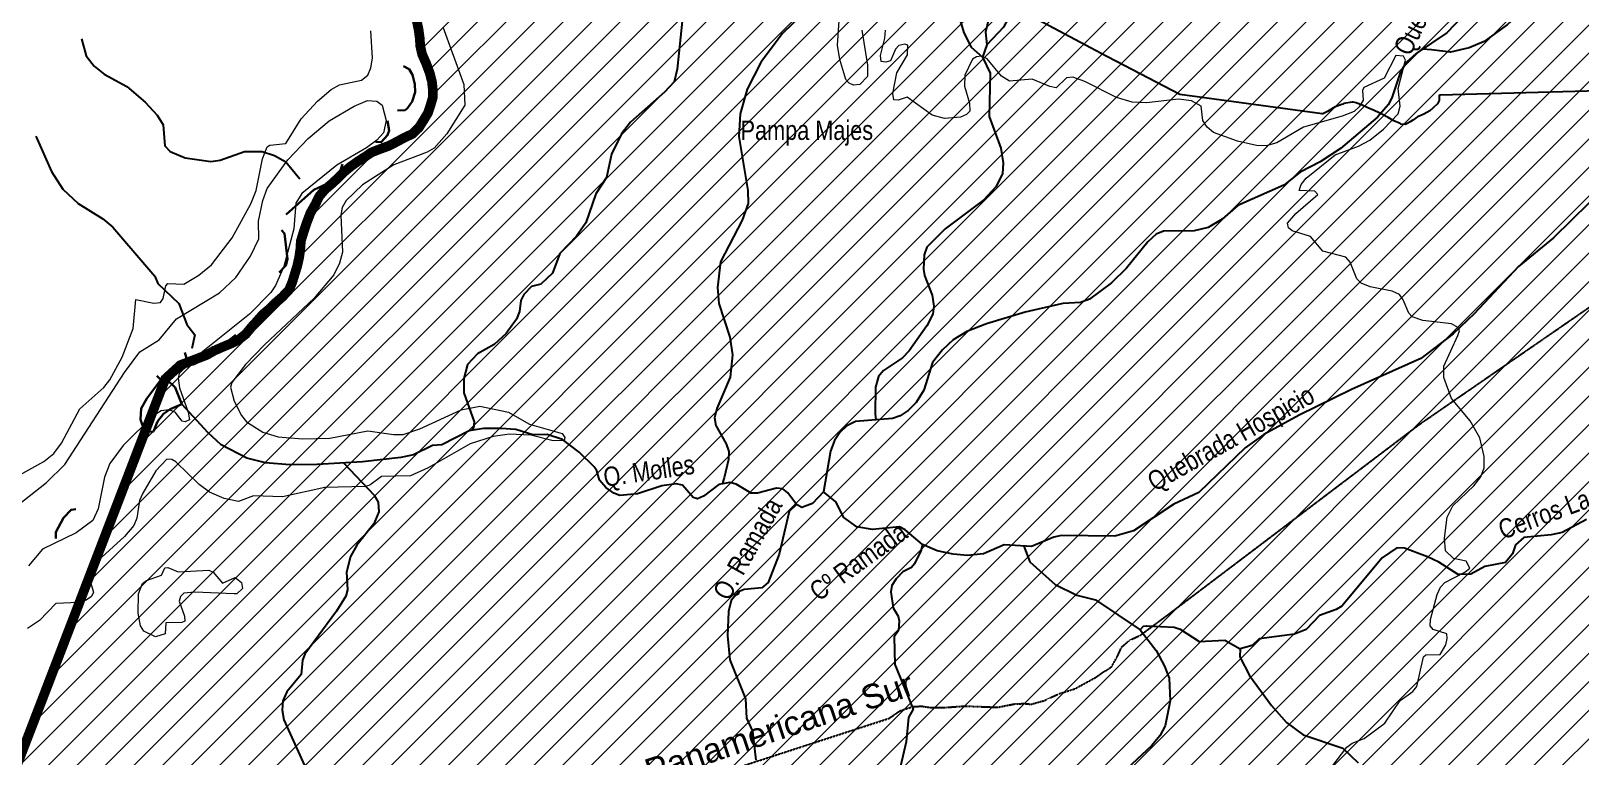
# Model space of a CAD drawing. Header units: feet. Extents: x -72 to 1107026, y -16 to 8357890.
# Drawn here: x 759175 to 783136, y 8171831 to 8183045 of the extents above; entities that cross this region are included whole.
import ezdxf

# ---------------------------------------------------------------- set-up
doc = ezdxf.new("R2010")
doc.units = ezdxf.units.FT
doc.header["$LTSCALE"] = 10
doc.header["$MEASUREMENT"] = 0
doc.linetypes.add('DASHED2', pattern=[0.375, 0.25, -0.125])
doc.layers.add('AUTODEMA-inf. cofopri-Rural-PSAD', color=190, linetype='CONTINUOUS')
doc.layers.add('VIA-ASFALTADA', color=1, linetype='CONTINUOUS')
for name, color, linetype, lineweight in [('CURVAS_PERU_500_PSAD-18', 23, 'CONTINUOUS', 5), ('Hidrografia-IGN-QUEBRADAS', 151, 'CONTINUOUS', 25), ('Hidrografia-IGN-RIOS', 162, 'CONTINUOUS', 30), ('Texto Toponimia IGN', 251, 'CONTINUOUS', 0), ('Ubicacion', 8, 'CONTINUOUS', 0)]:
    doc.layers.add(name, color=color, linetype=linetype, lineweight=lineweight)
doc.styles.add('ARIAL', font='arial.ttf')
doc.styles.add('SWILL721', font='swissi.ttf')

msp = doc.modelspace()

# ---------------------------------------------------------------- hatches: boundary and pattern name
at = {"layer": 'AUTODEMA-inf. cofopri-Rural-PSAD', "lineweight": 5}
h = msp.add_hatch(dxfattribs=at)
h.set_pattern_fill('ANSI31', color=256, scale=2500)
h.paths.add_polyline_path([(753238, 8156793), (753322, 8156780), (753238, 8156793), (761252, 8177664), (761485, 8177877), (761891, 8178033), (762006, 8178099), (762145, 8178160), (762278, 8178215), (762392, 8178274), (762497, 8178357), (762589, 8178469), (762675, 8178563), (762762, 8178662), (762856, 8178741), (762966, 8178847), (763062, 8178931), (763167, 8179043), (763215, 8179157), (763254, 8179284), (763292, 8179406), (763323, 8179543), (763341, 8179672), (763349, 8179797), (763400, 8179962), (763448, 8180102), (763499, 8180234), (763573, 8180363), (763635, 8180490), (763719, 8180589), (763826, 8180681), (763928, 8180774), (764019, 8180866), (764121, 8180950), (764228, 8181026), (764338, 8181097), (764444, 8181168), (764559, 8181213), (764712, 8181269), (764839, 8181335), (764956, 8181398), (765071, 8181451), (765175, 8181550), (765244, 8181660), (765315, 8181776), (765354, 8181893), (765389, 8182013), (765390, 8182140), (765377, 8182262), (765342, 8182396), (765286, 8182546), (765225, 8182684), (765197, 8182808), (765187, 8182943), (765170, 8183067), (765142, 8183205), (765114, 8183355), (765122, 8183484), (765143, 8183642), (765150, 8183779), (765168, 8183908), (765199, 8184028), (765243, 8184165), (765278, 8184310), (765332, 8184449), (765386, 8184576), (765432, 8184714), (765467, 8184853), (765513, 8184978), (765575, 8185115), (765661, 8185237), (765751, 8185338), (765852, 8185419), (765985, 8185503), (766099, 8185572), (766232, 8185655), (766299, 8185789), (767271, 8186800), (767271, 8186947), (767297, 8187069), (767333, 8187214), (767379, 8187334), (767466, 8187468), (767519, 8187582), (767578, 8187702), (767631, 8187831), (767690, 8187961), (767739, 8188095), (767779, 8188220), (767853, 8188349), (767930, 8188476), (768029, 8188550), (768144, 8188601), (768268, 8188621), (768396, 8188684), (768525, 8188666), (768648, 8188684), (768729, 8188803), (768760, 8188933), (768775, 8189055), (768816, 8189187), (768865, 8189314), (768913, 8189448), (768946, 8189596), (769010, 8189708), (769110, 8189804), (769242, 8189855), (769369, 8189839), (769435, 8190402), (769242, 8190676), (768955, 8190796), (768850, 8191044), (768727, 8191405), (768791, 8192051), (769355, 8193016), (769774, 8193584), (769715, 8193854), (770015, 8194180), (770358, 8194460), (770593, 8194855), (771149, 8195508), (771339, 8195882), (771620, 8196321), (772139, 8196529), (772271, 8196571), (772518, 8196829), (772893, 8197299), (773001, 8197468), (773083, 8197912), (773128, 8198271), (773053, 8198668), (772961, 8199048), (772784, 8199431), (772552, 8199747), (772403, 8199923), (772344, 8200269), (772420, 8200524), (772438, 8201124), (772378, 8201509), (772320, 8201525), (771949, 8202389), (771948, 8203291), (771835, 8204086), (771949, 8205175), (771912, 8205868), (771936, 8206678), (771927, 8207524), (771977, 8207815), (772140, 8208229), (772310, 8208881), (772199, 8209183), (771898, 8209610), (771718, 8210093), (771643, 8210618), (770734, 8212243), (770420, 8212760), (770332, 8213330), (770439, 8213909), (770573, 8214159), (770693, 8214428), (770826, 8214682), (770933, 8214964), (771027, 8215231), (771060, 8215528), (771028, 8215800), (771023, 8215945), (771008, 8216090), (770944, 8216217), (770904, 8216392), (770519, 8217145), (770239, 8217796), (770023, 8218086), (769663, 8218545), (769449, 8218924), (769225, 8219439), (769296, 8219810), (769534, 8220281), (769800, 8220721), (770123, 8220961), (770236, 8221108), (770301, 8221212), (770355, 8221316), (770388, 8221417), (770506, 8221516), (770614, 8221596), (770683, 8221720), (770695, 8221911), (770696, 8222074), (770699, 8222211), (770790, 8222424), (770811, 8222568), (770823, 8222774), (770781, 8222973), (770744, 8223095), (770724, 8223248), (770687, 8223365), (770609, 8223513), (770566, 8223607), (770536, 8223648), (770519, 8223803), (770420, 8224061), (770417, 8224114), (770411, 8224346), (770326, 8224585), (770246, 8224784), (770250, 8224878), (770152, 8225049), (770105, 8225286), (769944, 8225912), (769917, 8226101), (769939, 8226683), (769870, 8226978), (769847, 8227388), (769974, 8227697), (770102, 8227836), (770156, 8227935), (770134, 8228072), (770014, 8228391), (770087, 8228555), (770259, 8228867), (770494, 8228977), (770568, 8228972), (770670, 8228991), (770967, 8229392), (771170, 8229797), (771390, 8230281), (771541, 8230796), (771638, 8231110), (771649, 8231265), (771605, 8231522), (771627, 8231763), (771687, 8231964), (771722, 8232157), (771735, 8232337), (771693, 8232515), (771625, 8232625), (771600, 8233022), (771587, 8233284), (771570, 8233434), (771556, 8233673), (771538, 8233961), (771479, 8234294), (771495, 8234446), (771537, 8234647), (771589, 8234753), (771628, 8234908), (771626, 8235023), (771663, 8235221), (771705, 8235358), (771731, 8235452), (771806, 8235660), (771892, 8235916), (771915, 8235992), (771929, 8236129), (771913, 8236376), (771884, 8236602), (771862, 8236752), (771822, 8236938), (771796, 8237134), (771804, 8237182), (771883, 8237286), (771904, 8237405), (771913, 8237507), (771903, 8237629), (771894, 8237698), (771889, 8237802), (771827, 8237968), (771792, 8238039), (771813, 8238197), (771839, 8238311), (771838, 8238486), (771839, 8238639), (771824, 8238728), (771772, 8238886), (771717, 8239024), (771631, 8239192), (771615, 8239378), (771621, 8239502), (771614, 8239619), (771605, 8239731), (771569, 8239792), (771550, 8239932), (771551, 8240029), (771481, 8240238), (771522, 8240563), (771488, 8241022), (771468, 8241305), (820278, 8241691), (830577, 8202812), (830340, 8202672), (830000, 8202586), (829662, 8202548), (829318, 8202317), (829158, 8201793), (829053, 8201507), (828905, 8201367), (828322, 8201192), (827978, 8200961), (827919, 8200578), (827797, 8199716), (827643, 8199383), (827293, 8198961), (826996, 8198681), (826979, 8198104), (826868, 8197578), (826760, 8197196), (826743, 8196619), (826868, 8195942), (827189, 8195377), (827277, 8195085), (827159, 8194367), (827146, 8193935), (827234, 8193643), (827319, 8193256), (827453, 8192915), (827398, 8192676), (827291, 8192294), (827132, 8191818), (827119, 8191385), (827194, 8190661), (827090, 8190376), (826836, 8189950), (826722, 8189328), (826756, 8188846), (826641, 8188224), (826583, 8187889), (826334, 8187608), (826127, 8187133), (825918, 8186561), (825905, 8186129), (826032, 8185548), (825868, 8184879), (825858, 8184542), (825847, 8184158), (826032, 8183912), (826069, 8183526), (826047, 8182805), (826078, 8182227), (826108, 8181600), (826048, 8181217), (825801, 8180984), (825747, 8180793), (825636, 8180315), (825796, 8179204), (825684, 8178678), (825668, 8178149), (825657, 8177765), (825548, 8177335), (825244, 8176815), (825086, 8176386), (824977, 8175956), (824725, 8175579), (824520, 8175152), (824114, 8174443), (823712, 8173877), (823407, 8173357), (823324, 8172960), (823317, 8172729), (823307, 8172399), (823238, 8171852), (823314, 8171473), (823304, 8171154), (823327, 8170950), (823289, 8170632), (823310, 8170370), (823402, 8170016), (823586, 8169548), (823710, 8169280), (823662, 8168785), (823750, 8168195), (823303, 8168147), (822930, 8167996), (822690, 8167863), (822198, 8167624), (822071, 8167460), (821892, 8167381), (821672, 8167229), (821518, 8167084), (821383, 8166920), (821310, 8166661), (821229, 8166477), (821265, 8166226), (821329, 8166168), (821371, 8165998), (821374, 8165793), (821214, 8165770), (821034, 8165673), (820575, 8165630), (820470, 8165568), (820330, 8165544), (820169, 8165484), (819982, 8165480), (819805, 8165485), (819700, 8165414), (819649, 8165285), (819644, 8165108), (819667, 8164939), (819671, 8164762), (819732, 8164620), (819765, 8164469), (819741, 8164302), (819684, 8164248), (819479, 8164273), (819273, 8164260), (819038, 8164211), (818867, 8164134), (818823, 8164107), (818741, 8164036), (818708, 8164001), (818677, 8163932), (818710, 8163874), (818719, 8163764), (818731, 8163685), (818688, 8163660), (818637, 8163650), (818578, 8163656), (818522, 8163649), (818440, 8163596), (818419, 8163540), (818393, 8163433), (818298, 8163327), (818245, 8163363), (818164, 8163435), (818136, 8163489), (818129, 8163542), (818096, 8163606), (818046, 8163683), (817988, 8163732), (817894, 8163801), (817840, 8163741), (817832, 8163692), (817948, 8163198), (817963, 8163142), (817897, 8163112), (817789, 8163046), (817781, 8162998), (817730, 8162927), (817678, 8162897), (817592, 8162870), (817454, 8162902), (817393, 8162912), (817340, 8162910), (817312, 8162864), (817276, 8162829), (817252, 8162781), (817206, 8162736), (817116, 8162650), (817080, 8162604), (816998, 8162546), (816927, 8162529), (816831, 8162586), (816762, 8162655), (816699, 8162684), (816646, 8162707), (816575, 8162751), (816511, 8162744), (816411, 8162673), (816342, 8162595), (816313, 8162529), (816262, 8162412), (816108, 8162337), (816052, 8162315), (815981, 8162315), (815917, 8162285), (815807, 8162276), (815739, 8162310), (815638, 8162382), (815595, 8162443), (815534, 8162451), (815488, 8162492), (815433, 8162536), (815341, 8162496), (815286, 8162397), (815285, 8162290), (815182, 8162139), (815129, 8162124), (815020, 8162160), (814969, 8162143), (814915, 8162151), (814818, 8162129), (814661, 8162171), (814608, 8162204), (814465, 8162246), (814361, 8162265), (814167, 8162243), (813989, 8162194), (813856, 8162085), (813702, 8161985), (813124, 8161923), (812911, 8161706), (812856, 8161618), (812749, 8161540), (812492, 8161534), (812443, 8161524), (812367, 8161515), (812252, 8161510), (812150, 8161471), (812066, 8161443), (811936, 8161388), (811813, 8161338), (811757, 8161367), (811669, 8161438), (811510, 8161415), (811342, 8161337), (811245, 8161204), (811131, 8161124), (810849, 8161076), (810322, 8160943), (809995, 8160714), (809741, 8160678), (809493, 8160697), (809213, 8160705), (808932, 8160676), (808648, 8160621), (808530, 8160579), (808408, 8160546), (808227, 8160477), (808120, 8160465), (808005, 8160428), (807949, 8160451), (807748, 8160486), (807591, 8160502), (807337, 8160435), (807016, 8160247), (806896, 8160192), (806747, 8160074), (806681, 8160046), (806538, 8159999), (806377, 8159904), (806147, 8159906), (805415, 8159960), (805112, 8159977), (804565, 8160002), (804080, 8160025), (803956, 8160045), (803836, 8160005), (803684, 8159964), (803497, 8159761), (803367, 8159762), (803227, 8159787), (802920, 8159966), (802800, 8159994), (802680, 8160027), (802548, 8160058), (802424, 8160101), (802312, 8160152), (802195, 8160221), (802083, 8160290), (801956, 8160316), (801818, 8160295), (801688, 8160293), (801556, 8160247), (801423, 8160212), (801291, 8160159), (801159, 8160106), (800787, 8160136), (800463, 8160229), (800277, 8160263), (800072, 8160269), (799744, 8160251), (799483, 8160249), (799221, 8160248), (798949, 8160191), (798686, 8160152), (798410, 8160168), (798290, 8160204), (798148, 8160212), (798023, 8160253), (797876, 8160243), (797751, 8160192), (797611, 8160213), (797496, 8160274), (797323, 8160236), (797183, 8160081), (797053, 8159952), (796859, 8159878), (796714, 8159805), (796661, 8159693), (796625, 8159558), (796551, 8159432), (796413, 8159345), (796273, 8159351), (796136, 8159369), (796011, 8159432), (795892, 8159481), (795767, 8159545), (795647, 8159580), (795531, 8159639), (795391, 8159662), (795256, 8159634), (795083, 8159561), (794973, 8159508), (794881, 8159383), (794743, 8159228), (794634, 8159150), (794486, 8159150), (794377, 8159214), (794229, 8159227), (794087, 8159186), (793965, 8159158), (793830, 8159143), (793685, 8159172), (793580, 8159268), (793535, 8159388), (793533, 8159520), (793530, 8159657), (793548, 8159797), (793528, 8160067), (793457, 8160189), (793366, 8160285), (793249, 8160375), (793130, 8160431), (792862, 8160424), (792730, 8160378), (792470, 8160226), (792221, 8160229), (792150, 8160361), (792025, 8160394), (791895, 8160369), (791742, 8160344), (791615, 8160278), (791345, 8160296), (791121, 8160303), (791002, 8160353), (790927, 8160356), (790776, 8160295), (790573, 8160086), (790487, 8160014), (790335, 8159935), (790156, 8159875), (789933, 8159891), (789628, 8159994), (789403, 8160091), (789337, 8160215), (789139, 8160376), (788987, 8160391), (788855, 8160613), (788850, 8160750), (788898, 8160900), (788728, 8161037), (788593, 8161048), (788476, 8161094), (788331, 8161107), (788207, 8161079), (788072, 8161089), (787996, 8161188), (787900, 8161371), (787828, 8161534), (787714, 8161613), (787483, 8161754), (787368, 8161805), (787254, 8161881), (787122, 8161935), (787007, 8162011), (786888, 8162072), (786771, 8162121), (786667, 8162202), (786552, 8162248), (786425, 8162271), (786298, 8162223), (786203, 8162137), (786107, 8162061), (786051, 8162173), (786043, 8162338), (786150, 8162401), (786275, 8162485), (786339, 8162597), (786237, 8162665), (786110, 8162638), (785990, 8162577), (785868, 8162597), (785746, 8162615), (785622, 8162654), (785500, 8162672), (785362, 8162654), (785199, 8162603), (785082, 8162565), (784960, 8162540), (784835, 8162500), (784720, 8162436), (784596, 8162358), (784484, 8162277), (784379, 8162190), (784275, 8162114), (784160, 8162036), (784043, 8161954), (783938, 8161886), (783826, 8161812), (783699, 8161747), (783582, 8161693), (783449, 8161676), (783342, 8161607), (783271, 8161452), (783225, 8161328), (783179, 8161206), (783138, 8161082), (783097, 8160957), (783061, 8160830), (782974, 8160718), (782855, 8160675), (782725, 8160670), (782582, 8160648), (782463, 8160615), (782353, 8160549), (782259, 8160460), (782078, 8160260), (782029, 8160143), (781968, 8160031), (781907, 8159917), (781846, 8159810), (781751, 8159699), (781639, 8159610), (781573, 8159503), (781506, 8159396), (781422, 8159300), (781295, 8159285), (781170, 8159283), (781058, 8159227), (781035, 8159095), (780966, 8158947), (780910, 8158818), (780843, 8158678), (780719, 8158676), (780643, 8158773), (780548, 8158676), (780492, 8158534), (780489, 8158409), (780563, 8158292), (780456, 8158221), (780372, 8158130), (780275, 8158051), (780148, 8158062), (780033, 8158141), (779893, 8158142), (779769, 8158106), (779649, 8158042), (779555, 8157953), (779448, 8157872), (779391, 8157763), (779345, 8157649), (779294, 8157529), (779236, 8157415), (779123, 8157309), (778981, 8157250), (778859, 8157212), (778734, 8157164), (778607, 8157144), (778479, 8157144), (778332, 8157180), (778375, 8156898), (778164, 8156936), (778158, 8156802), (778130, 8156675), (778140, 8156545), (778112, 8156426), (778050, 8156319), (778063, 8156169), (777986, 8156065), (777961, 8155941), (777902, 8155786), (777843, 8155676), (777795, 8155562), (777705, 8155466), (777593, 8155359), (777509, 8155263), (777417, 8155159), (777305, 8155070), (777239, 8154938), (777216, 8154806), (777159, 8154686), (777093, 8154552), (777034, 8154440), (776983, 8154298), (776922, 8154161), (776873, 8154016), (776779, 8153937), (776659, 8153838), (776605, 8153711), (776592, 8153572), (776612, 8153434), (776630, 8153310), (776609, 8153183), (776586, 8153051), (776545, 8152921), (776515, 8152794), (776494, 8152637), (776486, 8152507), (776478, 8152344), (776437, 8152225), (776573, 8151681), (776106, 8151111), (775463, 8150015), (775273, 8149577), (775253, 8149427), (774951, 8149779), (774716, 8150004), (774511, 8150120), (774293, 8150189), (774009, 8150343), (773986, 8150653), (773898, 8150715), (773679, 8150366), (773524, 8150449), (773583, 8150865), (773302, 8151090), (773079, 8151190), (772903, 8151351), (772690, 8151485), (772613, 8151651), (772759, 8151759), (772737, 8151864), (772352, 8152136), (772085, 8152058), (771824, 8152119), (771653, 8152170), (771611, 8152333), (771212, 8152458), (770986, 8152496), (770745, 8152533), (770505, 8152618), (770212, 8152721), (769864, 8152789), (769676, 8152849), (769529, 8152895), (769298, 8152965), (769056, 8153020), (768826, 8153067), (768593, 8153122), (768350, 8153228), (768122, 8153296), (767859, 8153352), (767629, 8153412), (767406, 8153493), (767171, 8153558), (766938, 8153643), (766714, 8153723), (766443, 8153849), (766241, 8153940), (766040, 8153990), (765798, 8154065), (765568, 8154146), (765335, 8154198), (765105, 8154273), (764987, 8154344), (764570, 8154454), (764357, 8154514), (764080, 8154590), (763867, 8154638), (763662, 8154698), (763479, 8154729), (763070, 8154817), (762778, 8154929), (762461, 8154975), (762334, 8155019), (762093, 8155094), (761838, 8155171), (761596, 8155180), (761345, 8155237), (761116, 8155269), (760846, 8155361), (760587, 8155419), (760351, 8155487), (760119, 8155512), (759916, 8155493), (759629, 8155574), (759372, 8155594), (759166, 8155611), (758956, 8155664), (758687, 8155803), (758456, 8155889), (758210, 8155960), (757946, 8156005), (757689, 8156063), (757532, 8156107), (757276, 8156170), (757050, 8156236), (756864, 8156260), (756611, 8156328), (756385, 8156381), (756113, 8156398), (755975, 8156433), (755622, 8156463), (755391, 8156486), (755152, 8156526), (754896, 8156606), (754586, 8156660), (754380, 8156712), (754159, 8156752), (753964, 8156794), (753322, 8156780)])

# ---------------------------------------------------------------- linework, layer by layer
at = {"layer": 'AUTODEMA-inf. cofopri-Rural-PSAD', "linetype": 'Continuous', "const_width": 150}
msp.add_lwpolyline([(753238, 8156793), (761252, 8177664), (761485, 8177877), (761891, 8178033), (762006, 8178099), (762145, 8178160), (762278, 8178215), (762392, 8178274), (762497, 8178357), (762589, 8178469), (762675, 8178563), (762762, 8178662), (762856, 8178741), (762966, 8178847), (763062, 8178931), (763167, 8179043), (763215, 8179157), (763254, 8179284), (763292, 8179406), (763323, 8179543), (763341, 8179672), (763349, 8179797), (763400, 8179962), (763448, 8180102), (763499, 8180234), (763573, 8180363), (763635, 8180490), (763719, 8180589), (763826, 8180681), (763928, 8180774), (764019, 8180866), (764121, 8180950), (764228, 8181026), (764338, 8181097), (764444, 8181168), (764559, 8181213), (764712, 8181269), (764839, 8181335), (764956, 8181398), (765071, 8181451), (765175, 8181550), (765244, 8181660), (765315, 8181776), (765354, 8181893), (765389, 8182013), (765390, 8182140), (765377, 8182262), (765342, 8182396), (765286, 8182546), (765225, 8182684), (765197, 8182808), (765187, 8182943), (765170, 8183067), (765142, 8183205)], dxfattribs=at)
at = {"layer": 'CURVAS_PERU_500_PSAD-18'}
for points in [[(772025, 8183060), (772113, 8182517), (772114, 8182343), (771994, 8182219), (771897, 8182207), (771830, 8182237), (771779, 8182293), (771685, 8182603), (771652, 8182826), (771676, 8183200)], [(759001, 8176181), (759372, 8176387), (759529, 8176510), (759646, 8176672), (759930, 8177200), (760302, 8177532), (760396, 8177649), (760585, 8178001), (760754, 8178444), (760799, 8178891), (761077, 8178836), (761176, 8178848), (761217, 8178907), (761259, 8179102), (761292, 8179138), (761537, 8179127), (761773, 8179269), (761965, 8179428), (762284, 8179844), (762574, 8180369), (762659, 8180577), (762758, 8181067), (762830, 8181252), (762871, 8181280), (763116, 8181306), (763352, 8181686), (763607, 8181961), (763816, 8182140), (763946, 8182212), (764288, 8182286), (764385, 8182360), (764432, 8182475), (764455, 8182623), (764433, 8183047)], [(765543, 8183111), (765868, 8182219), (765883, 8181900), (765609, 8181453), (765409, 8181231), (765301, 8181170), (764787, 8180976), (764303, 8180667), (764051, 8180425), (763989, 8180317), (763965, 8180195), (763993, 8179622), (763946, 8179454), (763858, 8179274), (763553, 8178912), (762788, 8178193), (762494, 8177886), (762283, 8177607), (762261, 8177536), (762315, 8177320), (762431, 8177099), (762509, 8177002), (762762, 8176842), (763000, 8176767), (763373, 8176738), (763798, 8176745), (764385, 8176860), (764781, 8176805), (764931, 8176806), (765192, 8176889), (765827, 8177183), (766120, 8177241), (766559, 8177150), (766729, 8177053)], [(779212, 8171554), (779530, 8171970), (779612, 8172028), (779798, 8172101), (780114, 8172338), (780353, 8172689), (780550, 8172829), (780613, 8172906), (780713, 8173367), (780752, 8173396), (780973, 8173401), (781060, 8173551), (781083, 8173648), (781076, 8173722), (780866, 8173790), (780819, 8173844), (780823, 8173943), (780924, 8174329), (780975, 8174443), (781043, 8174517), (781355, 8174674), (781429, 8174737), (781373, 8174845), (781181, 8174886), (781055, 8175004), (781040, 8175202), (781080, 8175525), (781169, 8175701), (781493, 8176012), (781603, 8176148), (781654, 8176288), (781652, 8176462), (781584, 8176753), (781436, 8177013), (781150, 8177360), (781028, 8177687), (781028, 8177860), (781247, 8178336), (781269, 8178408), (781256, 8178455), (781150, 8178516), (780703, 8178569), (780539, 8178625), (780488, 8178680), (780402, 8178888), (780344, 8178968), (780232, 8179022), (779889, 8179088), (779749, 8179142), (779681, 8179213), (779578, 8179468), (779515, 8179545), (779155, 8179638), (778967, 8179867), (778681, 8179956), (778625, 8180002), (778610, 8180075), (778742, 8180222), (779079, 8180515), (779034, 8180568), (778790, 8180576), (778824, 8180668), (778901, 8180766), (779346, 8181129), (779707, 8181262), (779884, 8181354), (780098, 8181527), (780320, 8181763), (780351, 8181882), (780325, 8182155), (780434, 8182591), (780406, 8182655), (780285, 8182666), (780106, 8182314), (779791, 8182169), (779773, 8182124), (779782, 8181976), (779717, 8181870), (779643, 8181802), (779457, 8181729), (778857, 8181558), (778448, 8181317), (778282, 8181267), (778133, 8181276), (777839, 8181339), (777464, 8181476), (777370, 8181557), (777300, 8181660), (777276, 8181880), (777125, 8181963), (776927, 8181988), (776430, 8181933), (776206, 8181942), (775968, 8182018), (775476, 8182263), (775289, 8182331), (775191, 8182319), (775032, 8182166), (774935, 8182185), (774660, 8182302), (774313, 8182269), (774187, 8182345), (773966, 8182616), (773876, 8182656), (773802, 8182647), (773739, 8182609), (773621, 8182363), (773612, 8182189), (773692, 8181926), (773696, 8181804), (773645, 8181751), (773552, 8181714), (773304, 8181693), (773112, 8181743), (772727, 8182021), (772587, 8181973), (772519, 8181981), (772506, 8182080), (772566, 8182398), (772731, 8182677), (772739, 8182823), (772694, 8182840), (772597, 8182818), (772548, 8182764), (772471, 8182582), (772400, 8182561), (772327, 8182571), (772316, 8182667), (772383, 8182933), (772392, 8183058)], [(758805, 8175581), (759413, 8176061), (759697, 8176342), (760623, 8177761), (760859, 8178084), (761155, 8178268), (761426, 8178593), (762089, 8178993), (762345, 8179230), (762569, 8179561), (762701, 8179830), (762694, 8180103), (762762, 8180421), (762830, 8180608), (763150, 8181054), (763460, 8181380), (763785, 8181654), (764172, 8181882), (764380, 8181969), (764526, 8181957), (764607, 8181900), (764670, 8181661), (764626, 8181469), (764526, 8181358), (764367, 8181236), (763904, 8180972), (763364, 8180529), (763273, 8180381), (763242, 8179983), (763084, 8179404), (762956, 8179106), (762887, 8179002), (762555, 8178663), (761754, 8178024), (761465, 8177749), (761452, 8177676), (761474, 8177528), (761608, 8177151), (761629, 8177029), (761561, 8177001), (761513, 8177012), (761405, 8177149), (761313, 8177183), (761189, 8177172), (761062, 8177094), (760603, 8176634), (760394, 8176354), (760313, 8176145), (760215, 8175655), (760130, 8175475), (759871, 8175281), (759355, 8175029), (759138, 8174771)], [(766729, 8177053), (766884, 8176966), (767392, 8176818), (767432, 8176756), (767424, 8176711), (767252, 8176708), (766904, 8176792), (766571, 8176807), (766506, 8176798)], [(766506, 8176798), (766324, 8176774), (765968, 8176658), (765317, 8176287), (765043, 8176165), (764595, 8176155), (764416, 8176022), (764346, 8175998), (763722, 8175985), (763063, 8175842), (762614, 8175856), (762382, 8175768), (762162, 8175813), (761934, 8175914), (761774, 8176033), (761417, 8176383), (761351, 8176418), (761277, 8176421), (761108, 8176242), (760903, 8175899), (760854, 8175784), (760813, 8175512), (760767, 8175397), (760621, 8175227), (760215, 8174855), (760078, 8174678), (760071, 8174604), (760140, 8174365), (760113, 8174297), (760030, 8174242), (759910, 8174205), (759561, 8174191), (759305, 8173929), (759120, 8173802)], [(762319, 8174341), (761710, 8174366), (761537, 8174351), (761485, 8174298), (761465, 8174226), (761548, 8173992), (761553, 8173918), (761510, 8173896), (761263, 8173890), (761252, 8173723), (761101, 8173674), (760922, 8173762), (760867, 8173843), (760832, 8174040), (760839, 8174339), (760899, 8174501), (760960, 8174544), (761194, 8174627), (761244, 8174741), (761291, 8174747), (761452, 8174681), (761925, 8174705), (761993, 8174677), (762135, 8174505), (762334, 8174594), (762354, 8174577)], [(762354, 8174577), (762430, 8174517), (762446, 8174424), (762359, 8174340), (762319, 8174341)]]:
    msp.add_lwpolyline(points, dxfattribs=at)
at = {"layer": 'Hidrografia-IGN-QUEBRADAS'}
for p, q in [((773962, 8182830), (773894, 8182641)), ((780839, 8182753), (780699, 8182762)), ((772234, 8177124), (772243, 8177031)), ((769896, 8176135), (769866, 8176037))]:
    msp.add_line(p, q, dxfattribs=at)
for points in [[(779207, 8188448), (779076, 8187991), (778968, 8187767), (778706, 8187537), (778381, 8187352), (777603, 8186610), (777511, 8186463), (777393, 8186055), (777220, 8185812), (776982, 8185631), (776401, 8185402), (775961, 8185119), (775198, 8184131), (774453, 8183545), (774220, 8183105), (773962, 8182830)], [(773922, 8187532), (773608, 8186556), (773488, 8186097), (773403, 8185528), (773372, 8184904), (773384, 8184580), (773523, 8184154), (773517, 8183454), (773545, 8183206), (773605, 8183016), (773716, 8182792), (773894, 8182641)], [(783138, 8185191), (783003, 8184555), (782916, 8184295), (782754, 8183984), (782518, 8183631), (782351, 8183446), (782016, 8183145), (781651, 8182883), (781421, 8182786), (781130, 8182716), (780839, 8182753)], [(774031, 8183416), (773937, 8183027), (773962, 8182830)], [(769248, 8183198), (769172, 8182453), (769124, 8182260), (768972, 8182096), (768447, 8181632), (768309, 8181455), (768154, 8181142), (768075, 8180777), (767910, 8180527), (767755, 8180079), (767615, 8179872), (767356, 8179603), (767241, 8179301), (767059, 8179131), (766917, 8179092), (766796, 8178967), (766752, 8178878), (766731, 8178704), (766684, 8178588), (766527, 8178364), (766341, 8178198), (766081, 8178049), (765928, 8177886), (765870, 8177670), (765871, 8177446), (766028, 8177000), (766017, 8176901), (765995, 8176869)], [(771105, 8183302), (770800, 8183007), (770469, 8182568), (770254, 8182145), (770143, 8181762), (770122, 8181414), (770262, 8180576), (770267, 8180376), (770176, 8180117), (769842, 8179474), (769796, 8179078), (769813, 8178829), (769985, 8178307), (770027, 8178036), (769991, 8177689), (769782, 8177208), (769746, 8177063), (769766, 8176941), (769929, 8176660), (769970, 8176543), (769966, 8176418), (769896, 8176135)], [(781319, 8183269), (781077, 8183017), (780601, 8182695), (780452, 8182561), (780361, 8182413), (780226, 8182010), (780166, 8181901), (780005, 8181710), (779431, 8181228), (779118, 8181022), (778807, 8180861), (778552, 8180661), (777844, 8180348), (777600, 8180134), (777385, 8180008), (777168, 8179953), (776694, 8179949), (776578, 8179904), (776449, 8179786), (776120, 8179378), (775887, 8179151), (775549, 8178897), (775409, 8178843), (775136, 8178832), (774552, 8178696), (773953, 8178518), (773651, 8178398), (773439, 8178267), (773275, 8178113), (773121, 8177916), (772984, 8177490), (772865, 8177300), (772744, 8177175), (772618, 8177094), (772500, 8177052), (771929, 8177006), (771796, 8176937), (771686, 8176835), (771604, 8176710), (771541, 8176547), (771432, 8175919)], [(759955, 8182926), (760030, 8182662), (760150, 8182503), (760306, 8182379), (760655, 8182185), (760942, 8181943), (761129, 8181743), (761217, 8181593), (761246, 8181270), (761330, 8181181), (761559, 8181082), (761954, 8181027), (762102, 8181046), (762479, 8181180), (762752, 8181181), (762942, 8181118), (763116, 8181021), (763335, 8180758)], [(773894, 8182641), (774013, 8182395), (773997, 8181721), (774178, 8181230), (774215, 8181008), (774201, 8180835), (774097, 8180636), (773915, 8180431), (773313, 8179986), (773034, 8179701), (772993, 8179583), (772978, 8179359), (772996, 8179261), (773116, 8178961), (773139, 8178787), (773123, 8178664), (773034, 8178485), (772760, 8178098), (772654, 8177992), (772364, 8177796), (772284, 8177701), (772238, 8177534), (772234, 8177124)], [(759251, 8181419), (759494, 8180871), (759668, 8180597), (759905, 8180375), (760287, 8180138), (760439, 8180009), (761092, 8179252), (761137, 8179139), (761463, 8178830), (761586, 8178504), (761708, 8178347), (761664, 8178133)], [(783277, 8180387), (782725, 8179844), (782183, 8179401), (781499, 8178672), (781174, 8178361), (780672, 8177977), (779599, 8177498), (778789, 8177105), (778243, 8176802), (777958, 8176599), (777237, 8175908), (776854, 8175726), (776228, 8175314), (775941, 8175231), (775117, 8175244), (774995, 8175216), (774651, 8175072), (774228, 8175096), (773910, 8174957), (773662, 8174935), (773437, 8174951), (773194, 8175007), (772963, 8175102), (772698, 8175329), (772610, 8175377), (772191, 8175333), (771947, 8175374), (771746, 8175522), (771625, 8175765), (771432, 8175919)], [(771432, 8175919), (771263, 8175735), (771100, 8175677), (771014, 8175721), (770882, 8175903), (770804, 8175965), (770705, 8175972), (770415, 8175898), (770316, 8175894), (770084, 8176038), (769987, 8176060), (769817, 8176028), (769576, 8175850), (769485, 8175811), (769416, 8175832), (769253, 8176020), (769157, 8176043), (768935, 8176008), (768555, 8175885), (768282, 8175863), (768188, 8175895), (768069, 8175985), (767969, 8176097), (767927, 8176240), (767886, 8176302), (767654, 8176529), (767397, 8176728), (767161, 8176804), (766936, 8176799), (766673, 8176879), (766449, 8176898), (766175, 8176898), (765953, 8176862), (765532, 8176644), (765384, 8176633), (765093, 8176489), (764898, 8176450), (764302, 8176383), (763603, 8176341), (763178, 8176336), (762804, 8176366), (762514, 8176439), (762115, 8176645), (761914, 8176832), (761510, 8177275)], [(764009, 8176365), (764485, 8175865), (764546, 8175756), (764553, 8175607), (764477, 8175424), (764215, 8175090), (764118, 8174916), (764056, 8174674), (764071, 8174400), (764045, 8174304), (763901, 8174070), (763411, 8173407), (763373, 8173316), (763354, 8173093), (763133, 8172823), (763072, 8172687), (763059, 8172538), (763084, 8172391), (763403, 8171685)], [(771014, 8175721), (770900, 8175612), (770749, 8174954), (770575, 8174513), (770481, 8174434), (770208, 8174407), (770117, 8174368), (770006, 8174234), (769963, 8174066), (769948, 8173692), (769987, 8173319), (770225, 8172716), (770244, 8172417), (770337, 8172213), (770389, 8171767)], [(783235, 8175488), (782859, 8175290), (782689, 8175251), (782268, 8175210), (782136, 8175097), (782092, 8174956), (781982, 8174822), (781664, 8174764), (781445, 8174645), (781249, 8174640), (780954, 8174827), (780774, 8174913), (780423, 8175046), (780300, 8175050), (780073, 8174898), (779450, 8174149), (779366, 8174097), (779107, 8174005), (778902, 8173789), (778717, 8173717), (778173, 8173642), (778063, 8173543), (777880, 8173489)], [(772963, 8175102), (772940, 8175006), (772843, 8174804), (772795, 8174746), (772662, 8174679), (772555, 8174573), (772490, 8174468), (772474, 8174369), (772510, 8174123), (772589, 8173996), (772606, 8173923), (772592, 8173775), (772527, 8173672), (772539, 8173249), (772818, 8172555), (772747, 8172425), (772713, 8172052), (772588, 8171517)], [(774530, 8175079), (774625, 8174833), (775016, 8174485), (775352, 8174319), (775642, 8174247), (776334, 8173782)], [(776334, 8173782), (776384, 8173838), (776433, 8173847), (776856, 8173824), (776950, 8173792), (777243, 8173602), (777639, 8173621), (777880, 8173489)], [(776334, 8173782), (776577, 8173464), (776708, 8173223), (776778, 8173036), (776797, 8172687), (776717, 8172297), (776635, 8172143), (776506, 8171990), (775536, 8171089), (775464, 8170878), (775431, 8170429), (775347, 8170221), (775198, 8169991), (774862, 8169588), (774629, 8169119), (774275, 8168751)], [(777880, 8173489), (777876, 8173365), (778021, 8173075), (778362, 8172612), (778594, 8172350), (778855, 8172160), (779469, 8171951), (779706, 8171728)]]:
    msp.add_lwpolyline(points, dxfattribs=at)
at = {"layer": 'Hidrografia-IGN-RIOS'}
for p, q in [((761555, 8178071), (761606, 8177897)), ((761119, 8177711), (761184, 8177649)), ((761184, 8177649), (761279, 8177651))]:
    msp.add_line(p, q, dxfattribs=at)
for points in [[(764939, 8182502), (765025, 8182452), (765077, 8182367), (765113, 8182222), (765115, 8182097), (765069, 8181955), (765001, 8181850), (764960, 8181822), (764844, 8181817)], [(764689, 8181654), (764714, 8181506), (764690, 8181436), (764593, 8181323), (764506, 8181332)], [(763991, 8180987), (763963, 8180891), (763831, 8180741), (763752, 8180680), (763548, 8180588), (763122, 8180204)], [(763048, 8179964), (763098, 8179911), (763143, 8179514), (763116, 8179420), (763016, 8179312)], [(762341, 8178343), (761870, 8177972), (761690, 8177885), (761606, 8177897)], [(761606, 8177897), (761345, 8177751), (761279, 8177651)], [(761510, 8177275), (761326, 8177197), (761226, 8177122), (761132, 8177006), (761068, 8176848), (760993, 8176843), (760925, 8176871), (760868, 8177035), (760881, 8177207), (760965, 8177361), (761184, 8177649)], [(761279, 8177651), (761406, 8177532), (761510, 8177275)], [(759867, 8175649), (759795, 8175641), (759677, 8175513), (759559, 8175293), (759561, 8175197)]]:
    msp.add_lwpolyline(points, dxfattribs=at)
at = {"layer": 'VIA-ASFALTADA'}
msp.add_lwpolyline([(784194, 8182142), (780970, 8182050), (780959, 8182045), (780955, 8181968), (780933, 8181920), (780863, 8181858), (780810, 8181809), (780722, 8181757), (780674, 8181738), (780624, 8181715), (780551, 8181668), (780508, 8181639), (780435, 8181598), (780364, 8181604), (780351, 8181612), (780254, 8181654), (780170, 8181706), (780039, 8181775), (780027, 8181780), (779950, 8181815), (779853, 8181857), (779753, 8181904), (779682, 8181928), (779674, 8181933), (779628, 8181945), (779611, 8181945), (779484, 8181923), (779466, 8181915), (779350, 8181873), (779227, 8181797), (779159, 8181761), (779149, 8181761), (776944, 8182064), (775965, 8182572), (775816, 8182651), (774263, 8183477)], dxfattribs=at)
at = {"layer": 'VIA-ASFALTADA', "linetype": 'DASHED2', "ltscale": 0.5}
msp.add_lwpolyline([(767057, 8170662), (770898, 8171911), (772447, 8172414), (772616, 8172530), (772815, 8172595), (772952, 8172602), (773077, 8172583), (773270, 8172579), (773621, 8172604), (774127, 8172585), (774384, 8172636), (774534, 8172643), (774648, 8172632), (774852, 8172691), (775077, 8172795), (775316, 8172869), (775646, 8173048), (775790, 8173151), (775790, 8173145), (775890, 8173211), (775985, 8173383), (776046, 8173516), (776168, 8173622), (776334, 8173699), (776767, 8174021), (777170, 8174325), (780662, 8176968), (784666, 8179728)], dxfattribs=at)

# ---------------------------------------------------------------- texts
at = {"layer": 'Texto Toponimia IGN', "style": 'SWILL721', "width": 0.8}
for s, rotation, p in [('Quebrada Molles', 64.4621, (780510, 8182642)), ('Quebrada Hospicio', 29.2578, (776555, 8175916)), ('Q. Molles', 8.4202, (768054, 8175992)), ('Cerros La Conga', 20.3131, (781943, 8175176)), ('Q. Ramada', 60.7345, (769969, 8174216)), ('Cº Ramada', 35.7335, (771358, 8174214))]:
    msp.add_text(s, height=300, rotation=rotation, dxfattribs=at).set_placement(p)
msp.add_text('Pampa Majes', height=300, dxfattribs=at).set_placement((770151, 8181360))
at = {"layer": 'Ubicacion', "color": 1, "lineweight": 5, "style": 'ARIAL'}
msp.add_text('Carretera Panamericana Sur', height=375, rotation=18.5574, dxfattribs=at).set_placement((766515, 8170655))

doc.saveas('drawing.dxf')
